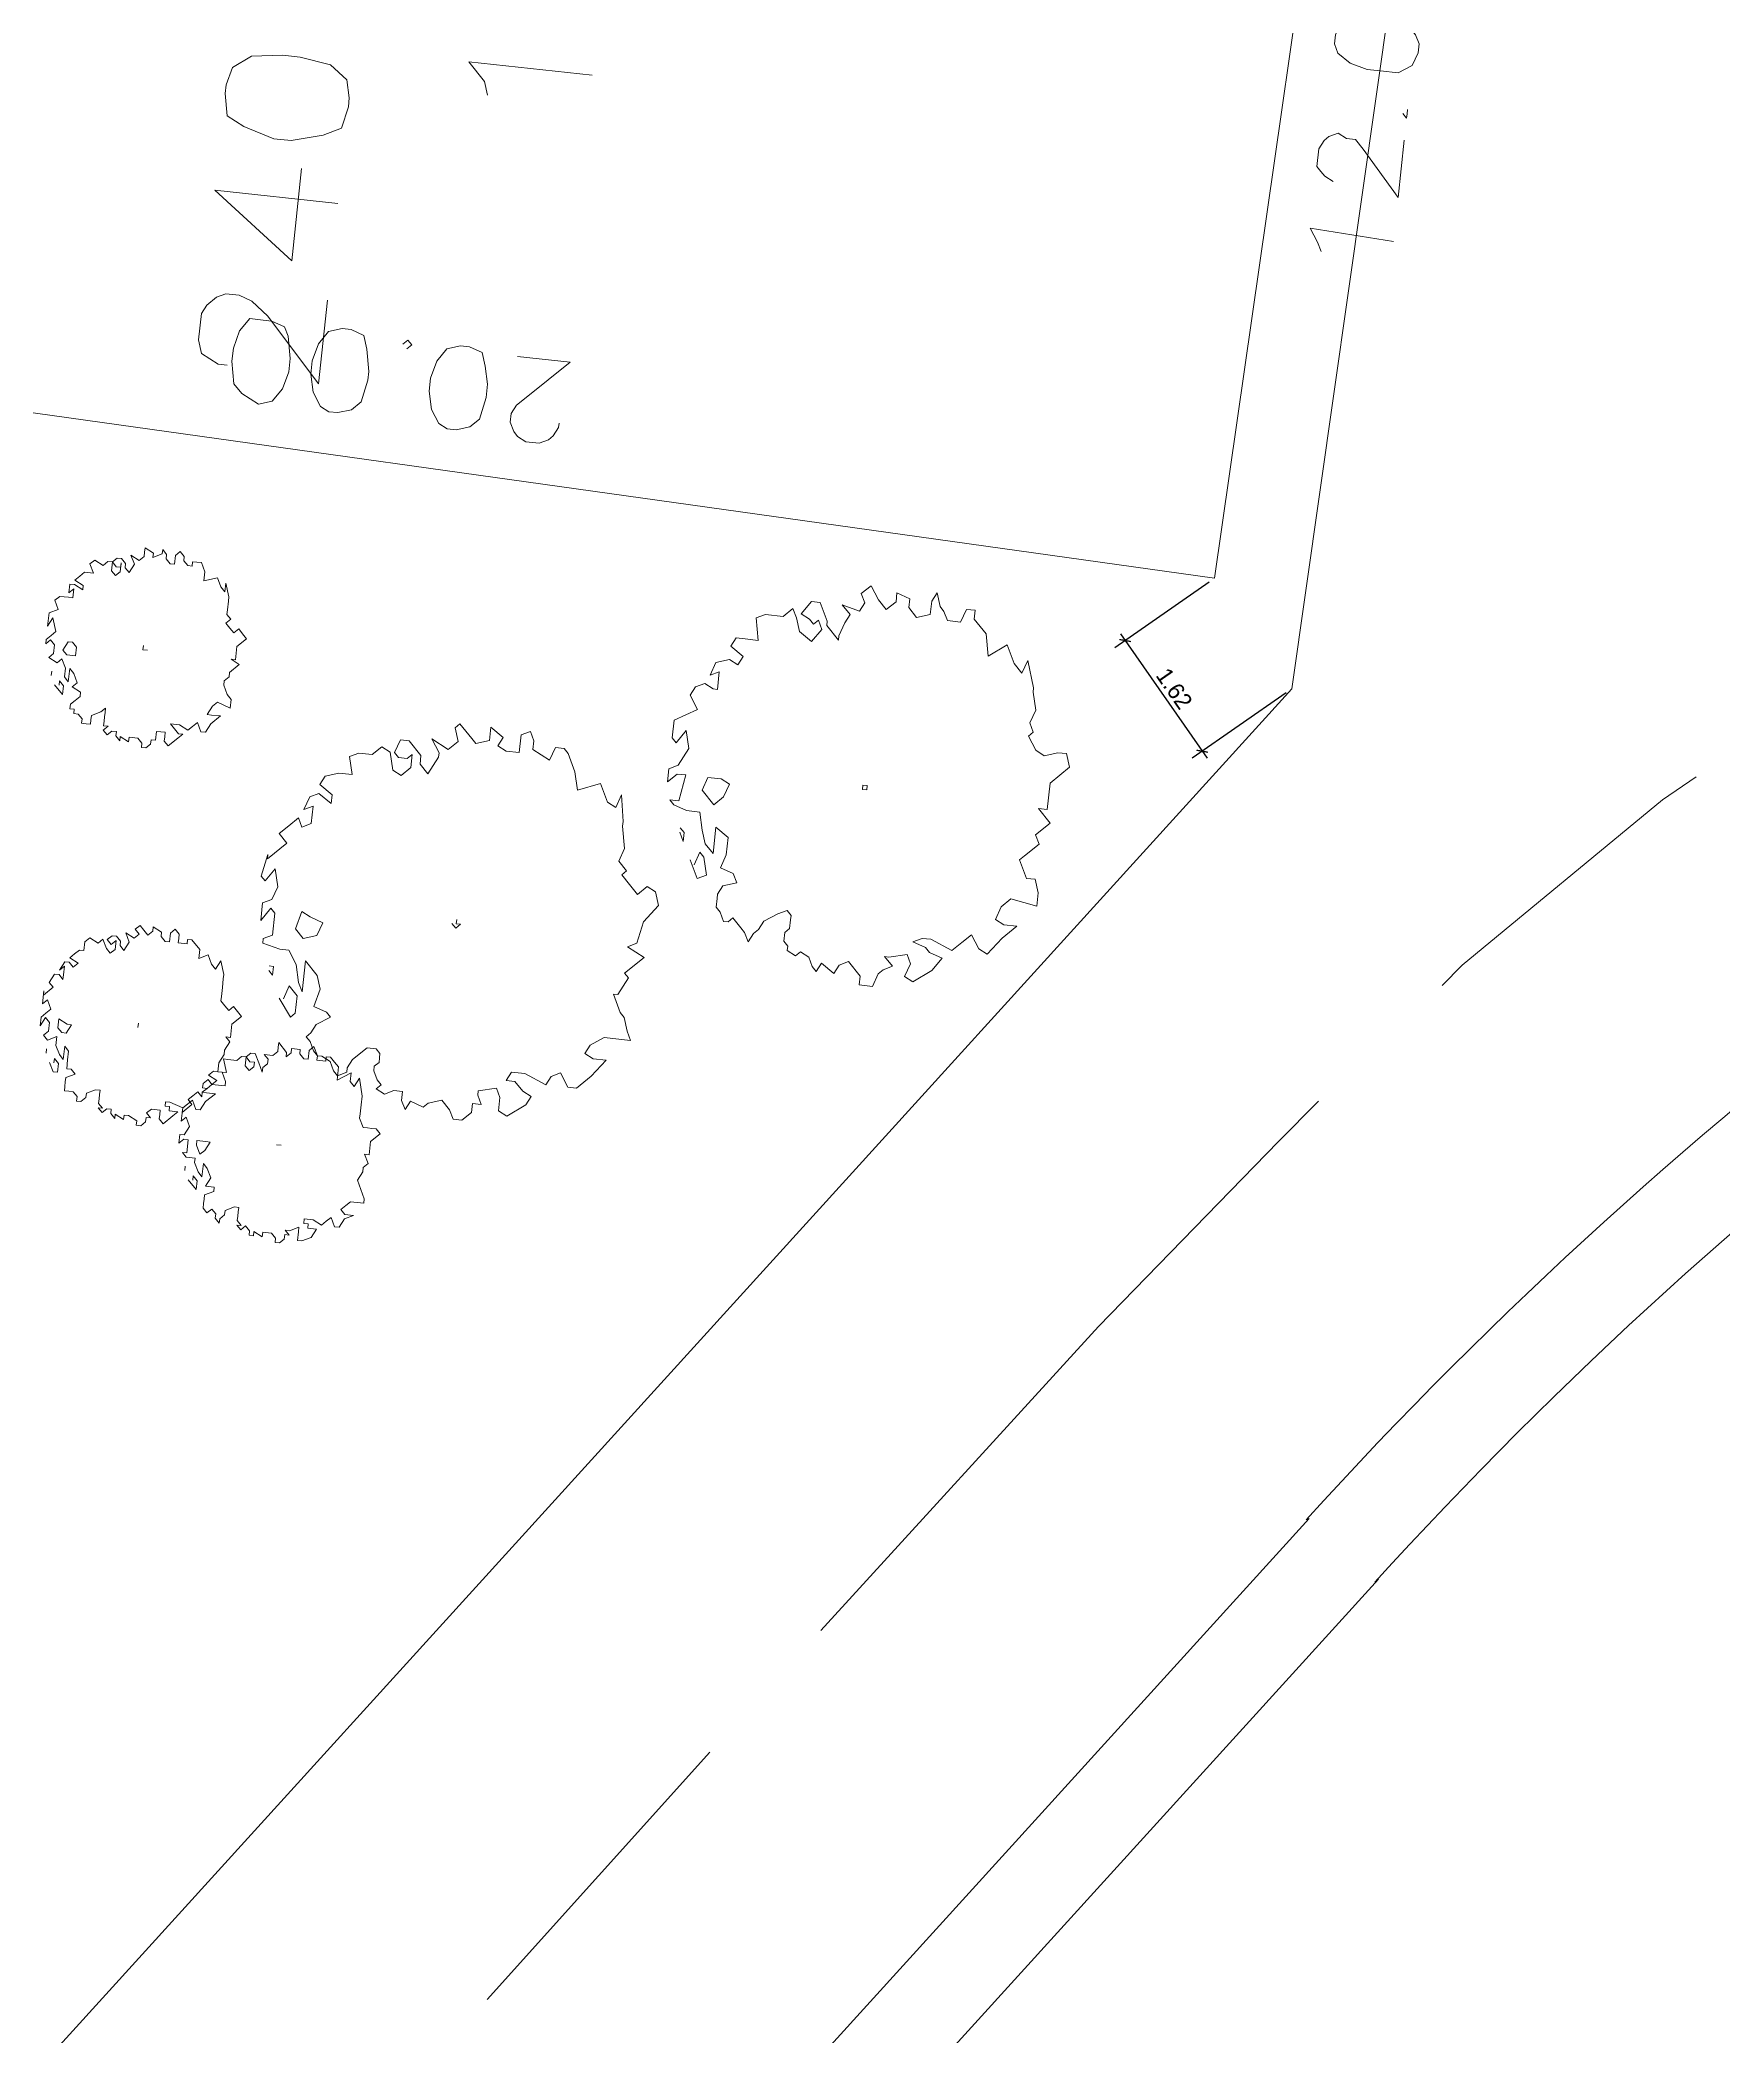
# Model space of a CAD drawing. Header units: metres. Extents: x -977055 to 805873, y -1033982 to 242021.
# Drawn here: x 2489.28 to 2509.5, y 722.32 to 746.31 of the extents above; entities that cross this region are included whole.
import ezdxf

# ---------------------------------------------------------------- set-up
doc = ezdxf.new("R2010")
doc.units = ezdxf.units.M
doc.header["$PDMODE"] = 32
doc.header["$PDSIZE"] = 1.5
for name, color, linetype in [('12-CONDICIONES EXISTENTES', 2, 'Continuous'), ('PDF_acera', 7, 'Continuous'), ('PDF_areas por lote', 7, 'Continuous'), ('PDF_COTAS', 7, 'Continuous'), ('PDF_linea de centro', 7, 'Continuous'), ('PDF_LOTES', 7, 'Continuous'), ('PDF_No. lotes', 7, 'Continuous'), ('PDF_PLANTAS', 7, 'Continuous')]:
    doc.layers.add(name, color=color, linetype=linetype)
doc.styles.add('CITY2', font='stylu.ttf', dxfattribs={"height": 0.2})
doc.dimstyles.new('COTAS2', dxfattribs={"dimtxt": 0.02, "dimasz": 0.1, "dimexe": 0.15, "dimexo": 0.08, "dimgap": 0.05, "dimtad": 1, "dimzin": 0, "dimdsep": 46, "dimtxsty": 'CITY2', "dimblk": 'ARCHTICK', "dimcen": 1, "dimdle": 0.1, "dimclrd": 1, "dimclre": 1, "dimclrt": 2, "dimadec": 0, "dimazin": 0, "dimtfac": 1, "dimtofl": 0, "dimtmove": 0, "dimatfit": 3, "dimldrblk": 'ARCHTICK', "dimfxl": 0.18, "dimtolj": 1, "dimtzin": 0, "dimarcsym": 0})

# ---------------------------------------------------------------- blocks, each defined once
blk = doc.blocks.new('CALLE')
at = {"layer": 'PDF_acera', "lineweight": 9}
for points in [[(-252.9576, -89.201952), (-307.105344, -49.702464), (-306.046944, -17.865792), (-307.317024, -16.51104), (-314.76816, -16.257024), (-401.895648, -17.950464), (-475.348608, -28.280448), (-505.661184, -25.18992), (-527.252544, -16.595712), (-544.694976, -0.169344), (-560.697984, 15.706656), (-555.067296, 23.07312), (-538.30224, 6.435072), (-522.299232, -8.67888), (-503.417376, -16.172352), (-483.942816, -18.162144), (-475.517952, -19.008864), (-402.61536, -8.763552), (-314.725824, -7.070112), (-69.8544, -15.410304), (-68.457312, -14.097888), (-67.94928, 1.100736)], [(-560.697984, 15.706656), (-561.248352, 15.02928), (-545.28768, -0.804384), (-527.633568, -17.400096), (-505.872864, -26.03664), (-485.212896, -28.15344), (-475.306272, -29.169504), (-474.58656, -29.084832), (-401.853312, -18.83952), (-314.76816, -17.14608), (-307.698048, -17.400096), (-306.936, -18.20448), (-308.036736, -50.760864), (-307.14768, -50.760864), (-253.465632, -89.921664)]]:
    blk.add_lwpolyline(points, dxfattribs=at)
blk.add_lwpolyline([(-139.031424, -91.826784), (-137.676672, -90.556704), (-136.618272, -59.439744), (-137.888352, -58.084992), (-293.684832, -52.750656), (-245.083104, -88.185888)], close=True, dxfattribs=at)
for centre, radius, start, end in [((-277.576025, -122.922617), 41.764522, 31.8109317, 53.9098994), ((-277.575986, -122.922576), 40.87541, 31.8109112, 53.9099102)]:
    blk.add_arc(centre, radius, start, end, dxfattribs=at)
at = {"layer": 'PDF_areas por lote', "lineweight": 9}
for points in [[(-243.093312, -77.728896), (-243.093312, -77.644224), (-243.050976, -77.559552), (-243.00864, -77.47488), (-242.881632, -77.432544), (-242.627616, -77.432544), (-242.542944, -77.47488), (-242.458272, -77.559552), (-242.415936, -77.644224), (-242.415936, -77.771232), (-242.458272, -77.89824), (-242.58528, -78.067584), (-243.177984, -78.617952), (-242.3736, -78.617952)], [(-241.442208, -78.617952), (-241.442208, -77.432544), (-242.034912, -78.236928), (-241.145856, -78.236928)]]:
    blk.add_lwpolyline(points, dxfattribs=at)
blk.add_lwpolyline([(-240.510816, -77.432544), (-240.722496, -77.47488), (-240.807168, -77.644224), (-240.89184, -77.940576), (-240.89184, -78.10992), (-240.807168, -78.406272), (-240.722496, -78.575616), (-240.510816, -78.617952), (-240.426144, -78.617952), (-240.2568, -78.575616), (-240.129792, -78.406272), (-240.087456, -78.10992), (-240.087456, -77.940576), (-240.129792, -77.644224), (-240.2568, -77.47488), (-240.426144, -77.432544)], close=True, dxfattribs=at)
at = {"layer": 'PDF_COTAS', "lineweight": 9}
for points in [[(-243.432, -78.067584), (-243.389664, -78.194592), (-243.262656, -78.279264), (-243.093312, -78.3216), (-242.966304, -78.3216), (-242.754624, -78.279264), (-242.669952, -78.236928), (-242.627616, -78.10992), (-242.627616, -78.025248), (-242.627616, -77.89824), (-242.754624, -77.813568), (-242.923968, -77.771232), (-243.050976, -77.771232), (-243.262656, -77.813568), (-243.347328, -77.89824), (-243.389664, -77.982912)], [(-243.432, -78.829632), (-243.389664, -78.95664), (-243.304992, -79.041312), (-243.093312, -79.083648), (-243.00864, -79.083648), (-242.79696, -79.041312), (-242.669952, -78.998976), (-242.627616, -78.871968), (-242.627616, -78.787296), (-242.669952, -78.660288), (-242.79696, -78.575616), (-242.966304, -78.53328), (-243.093312, -78.53328), (-243.262656, -78.575616), (-243.389664, -78.660288), (-243.432, -78.74496)], [(-243.474336, -79.972704), (-243.432, -80.099712), (-243.347328, -80.184384), (-243.135648, -80.22672), (-243.00864, -80.22672), (-242.839296, -80.184384), (-242.712288, -80.142048), (-242.669952, -80.01504), (-242.669952, -79.930368), (-242.712288, -79.80336), (-242.839296, -79.718688), (-243.00864, -79.676352), (-243.135648, -79.676352), (-243.304992, -79.718688), (-243.432, -79.80336), (-243.474336, -79.888032)], [(-238.902048, -87.931872), (-238.98672, -87.974208), (-239.071392, -88.101216), (-239.113728, -88.27056), (-239.113728, -88.397568), (-239.113728, -88.566912), (-239.029056, -88.69392), (-238.902048, -88.736256), (-238.817376, -88.736256), (-238.732704, -88.69392), (-238.648032, -88.609248), (-238.605696, -88.397568), (-238.605696, -88.27056), (-238.605696, -88.101216), (-238.690368, -87.974208), (-238.817376, -87.931872)]]:
    blk.add_lwpolyline(points, close=True, dxfattribs=at)
for points in [[(-242.754624, -79.422336), (-242.712288, -79.464672), (-242.669952, -79.422336), (-242.712288, -79.38)], [(-243.304992, -80.946432), (-243.347328, -80.946432), (-243.432, -80.904096), (-243.474336, -80.86176), (-243.516672, -80.777088), (-243.516672, -80.65008), (-243.474336, -80.565408), (-243.432, -80.523072), (-243.347328, -80.480736), (-243.262656, -80.480736), (-243.177984, -80.523072), (-243.093312, -80.607744), (-242.712288, -80.988768), (-242.712288, -80.480736)], [(-240.89184, -88.016544), (-240.807168, -87.974208), (-240.68016, -87.889536), (-240.722496, -88.69392)], [(-240.214464, -88.05888), (-240.172128, -87.974208), (-240.129792, -87.931872), (-240.087456, -87.889536), (-239.918112, -87.889536), (-239.83344, -87.931872), (-239.791104, -87.974208), (-239.748768, -88.05888), (-239.791104, -88.143552), (-239.791104, -88.228224), (-239.875776, -88.312896), (-240.299136, -88.69392), (-239.748768, -88.69392)], [(-239.494752, -88.651584), (-239.537088, -88.69392), (-239.494752, -88.69392), (-239.452416, -88.69392)]]:
    blk.add_lwpolyline(points, dxfattribs=at)
at = {"layer": 'PDF_linea de centro', "lineweight": 9}
for points in [[(-258.376608, -81.877824), (-255.794112, -83.740608)], [(-248.978016, -88.863264), (-249.401376, -88.524576), (-251.348832, -87.00048), (-254.524032, -84.672)], [(-245.506464, -92.123136), (-245.76048, -91.826784), (-247.538592, -90.091008), (-247.750272, -89.921664)]]:
    blk.add_lwpolyline(points, dxfattribs=at)
at = {"layer": 'PDF_LOTES', "lineweight": 20}
blk.add_lwpolyline([(-244.109376, -87.339168), (-234.54144, -87.677856), (-233.991072, -71.674848), (-243.601344, -71.378496)], close=True, dxfattribs=at)
at = {"layer": 'PDF_No. lotes', "lineweight": 20}
blk.add_lwpolyline([(-240.2568, -79.930368), (-240.129792, -79.888032), (-239.960448, -79.718688), (-239.960448, -80.904096)], dxfattribs=at)
at = {"layer": 'PDF_PLANTAS', "lineweight": 9}
for points in [[(-244.956096, -77.517216), (-244.91376, -77.47488), (-244.956096, -77.432544), (-245.040768, -77.432544), (-245.040768, -77.390208), (-244.998432, -77.347872), (-244.956096, -77.347872), (-244.91376, -77.305536), (-244.956096, -77.305536), (-244.998432, -77.220864), (-244.956096, -77.220864), (-244.91376, -77.136192), (-244.956096, -77.136192), (-244.998432, -77.136192), (-245.040768, -77.093856), (-244.998432, -77.009184), (-245.083104, -77.05152), (-245.167776, -77.009184), (-245.12544, -76.966848), (-245.083104, -76.966848), (-245.040768, -76.924512), (-245.040768, -76.882176), (-245.083104, -76.83984), (-245.12544, -76.882176), (-245.12544, -76.924512), (-245.083104, -76.924512), (-245.167776, -76.924512), (-245.210112, -76.882176), (-245.167776, -76.83984), (-245.083104, -76.83984), (-245.083104, -76.797504), (-245.12544, -76.755168), (-245.083104, -76.670496), (-245.12544, -76.62816), (-245.210112, -76.670496), (-245.210112, -76.585824), (-245.252448, -76.543488), (-245.294784, -76.501152), (-245.33712, -76.585824), (-245.379456, -76.585824), (-245.33712, -76.501152), (-245.33712, -76.458816), (-245.421792, -76.458816), (-245.379456, -76.501152), (-245.464128, -76.501152), (-245.464128, -76.458816), (-245.464128, -76.41648), (-245.464128, -76.374144), (-245.506464, -76.331808), (-245.591136, -76.374144), (-245.633472, -76.289472), (-245.76048, -76.289472), (-245.675808, -76.331808), (-245.802816, -76.374144), (-245.845152, -76.331808), (-245.887488, -76.289472), (-245.929824, -76.289472), (-245.887488, -76.331808), (-245.929824, -76.374144), (-246.014496, -76.374144), (-246.056832, -76.331808), (-246.099168, -76.41648), (-246.056832, -76.458816), (-246.141504, -76.501152), (-246.226176, -76.501152), (-246.268512, -76.543488), (-246.141504, -76.543488), (-246.18384, -76.585824), (-246.268512, -76.62816), (-246.310848, -76.585824), (-246.353184, -76.670496), (-246.39552, -76.670496), (-246.437856, -76.62816), (-246.480192, -76.585824), (-246.522528, -76.585824), (-246.522528, -76.62816), (-246.564864, -76.62816), (-246.564864, -76.670496), (-246.6072, -76.712832), (-246.649536, -76.712832), (-246.649536, -76.755168), (-246.649536, -76.797504), (-246.6072, -76.797504), (-246.564864, -76.797504), (-246.522528, -76.882176), (-246.480192, -76.924512), (-246.522528, -76.924512), (-246.564864, -76.924512), (-246.6072, -76.924512), (-246.649536, -76.924512), (-246.649536, -76.966848), (-246.691872, -76.924512), (-246.734208, -76.966848), (-246.691872, -77.009184), (-246.691872, -77.05152), (-246.734208, -77.05152), (-246.776544, -77.093856), (-246.734208, -77.093856), (-246.776544, -77.178528), (-246.734208, -77.178528), (-246.734208, -77.2632), (-246.776544, -77.305536), (-246.81888, -77.305536), (-246.81888, -77.347872), (-246.776544, -77.390208), (-246.734208, -77.390208), (-246.734208, -77.432544), (-246.649536, -77.432544), (-246.649536, -77.517216), (-246.691872, -77.517216), (-246.734208, -77.517216), (-246.776544, -77.559552), (-246.691872, -77.644224), (-246.649536, -77.68656), (-246.649536, -77.644224), (-246.6072, -77.601888), (-246.564864, -77.559552), (-246.564864, -77.644224), (-246.6072, -77.728896), (-246.564864, -77.771232), (-246.522528, -77.813568), (-246.6072, -77.855904), (-246.6072, -77.89824), (-246.522528, -77.940576), (-246.437856, -78.025248), (-246.437856, -77.940576), (-246.437856, -77.89824), (-246.353184, -77.940576), (-246.310848, -77.982912), (-246.353184, -78.10992), (-246.268512, -78.10992), (-246.226176, -78.067584), (-246.141504, -78.025248), (-246.099168, -78.025248), (-246.056832, -78.067584), (-246.014496, -78.067584), (-245.929824, -78.152256), (-245.887488, -78.067584), (-245.887488, -78.10992), (-245.76048, -78.10992), (-245.675808, -78.194592), (-245.633472, -78.152256), (-245.591136, -78.10992), (-245.633472, -78.067584), (-245.591136, -78.025248), (-245.5488, -77.982912), (-245.506464, -78.025248), (-245.464128, -77.982912), (-245.421792, -77.982912), (-245.33712, -77.982912), (-245.294784, -77.982912), (-245.167776, -77.940576), (-245.252448, -77.940576), (-245.210112, -77.89824), (-245.12544, -77.855904), (-245.167776, -77.728896), (-245.083104, -77.728896), (-244.998432, -77.68656), (-244.998432, -77.644224), (-244.998432, -77.601888), (-245.040768, -77.601888), (-245.040768, -77.559552), (-244.998432, -77.517216)], [(-245.887488, -76.501152), (-245.97216, -76.458816), (-246.014496, -76.501152), (-246.014496, -76.585824), (-245.929824, -76.585824), (-245.887488, -76.543488)], [(-248.554656, -77.855904), (-248.51232, -77.813568), (-248.554656, -77.771232), (-248.639328, -77.771232), (-248.639328, -77.728896), (-248.596992, -77.68656), (-248.554656, -77.68656), (-248.51232, -77.601888), (-248.554656, -77.601888), (-248.596992, -77.559552), (-248.554656, -77.517216), (-248.51232, -77.47488), (-248.554656, -77.432544), (-248.596992, -77.47488), (-248.639328, -77.432544), (-248.596992, -77.347872), (-248.681664, -77.390208), (-248.766336, -77.347872), (-248.724, -77.305536), (-248.681664, -77.305536), (-248.639328, -77.2632), (-248.639328, -77.220864), (-248.681664, -77.178528), (-248.724, -77.220864), (-248.681664, -77.2632), (-248.766336, -77.2632), (-248.808672, -77.220864), (-248.766336, -77.178528), (-248.681664, -77.136192), (-248.724, -77.093856), (-248.681664, -77.009184), (-248.724, -76.966848), (-248.808672, -76.966848), (-248.808672, -76.924512), (-248.851008, -76.882176), (-248.893344, -76.83984), (-248.93568, -76.924512), (-248.978016, -76.882176), (-248.93568, -76.83984), (-248.93568, -76.797504), (-249.020352, -76.755168), (-248.978016, -76.797504), (-249.062688, -76.797504), (-249.105024, -76.797504), (-249.062688, -76.755168), (-249.062688, -76.712832), (-249.14736, -76.670496), (-249.189696, -76.712832), (-249.274368, -76.62816), (-249.232032, -76.62816), (-249.35904, -76.62816), (-249.316704, -76.670496), (-249.401376, -76.712832), (-249.443712, -76.670496), (-249.486048, -76.62816), (-249.57072, -76.62816), (-249.486048, -76.670496), (-249.528384, -76.712832), (-249.613056, -76.712832), (-249.655392, -76.670496), (-249.697728, -76.712832), (-249.655392, -76.797504), (-249.740064, -76.797504), (-249.824736, -76.83984), (-249.867072, -76.882176), (-249.740064, -76.882176), (-249.7824, -76.924512), (-249.867072, -76.924512), (-249.951744, -76.924512), (-249.951744, -76.966848), (-249.99408, -77.009184), (-250.036416, -76.924512), (-250.078752, -76.924512), (-250.121088, -76.924512), (-250.163424, -76.924512), (-250.163424, -76.966848), (-250.163424, -77.009184), (-250.20576, -77.05152), (-250.248096, -77.05152), (-250.248096, -77.093856), (-250.20576, -77.136192), (-250.163424, -77.136192), (-250.121088, -77.220864), (-250.121088, -77.2632), (-250.163424, -77.2632), (-250.20576, -77.2632), (-250.248096, -77.2632), (-250.290432, -77.305536), (-250.290432, -77.2632), (-250.332768, -77.305536), (-250.290432, -77.347872), (-250.290432, -77.390208), (-250.332768, -77.390208), (-250.375104, -77.432544), (-250.332768, -77.432544), (-250.375104, -77.517216), (-250.332768, -77.517216), (-250.332768, -77.559552), (-250.375104, -77.644224), (-250.41744, -77.644224), (-250.41744, -77.68656), (-250.375104, -77.728896), (-250.332768, -77.728896), (-250.332768, -77.771232), (-250.290432, -77.728896), (-250.248096, -77.771232), (-250.248096, -77.855904), (-250.290432, -77.855904), (-250.332768, -77.855904), (-250.375104, -77.89824), (-250.290432, -77.982912), (-250.248096, -78.025248), (-250.248096, -77.940576), (-250.20576, -77.940576), (-250.20576, -77.89824), (-250.163424, -77.89824), (-250.163424, -77.940576), (-250.20576, -78.067584), (-250.163424, -78.10992), (-250.121088, -78.152256), (-250.20576, -78.194592), (-250.20576, -78.236928), (-250.121088, -78.279264), (-250.036416, -78.363936), (-250.036416, -78.279264), (-250.036416, -78.236928), (-249.99408, -78.279264), (-249.951744, -78.3216), (-249.951744, -78.448608), (-249.909408, -78.448608), (-249.824736, -78.406272), (-249.824736, -78.363936), (-249.740064, -78.363936), (-249.655392, -78.406272), (-249.613056, -78.406272), (-249.528384, -78.448608), (-249.486048, -78.406272), (-249.486048, -78.448608), (-249.35904, -78.448608), (-249.274368, -78.53328), (-249.232032, -78.490944), (-249.189696, -78.448608), (-249.232032, -78.406272), (-249.189696, -78.363936), (-249.14736, -78.3216), (-249.105024, -78.3216), (-249.020352, -78.3216), (-248.93568, -78.3216), (-248.893344, -78.3216), (-248.766336, -78.279264), (-248.851008, -78.236928), (-248.808672, -78.194592), (-248.724, -78.152256), (-248.766336, -78.067584), (-248.681664, -78.067584), (-248.596992, -77.982912), (-248.596992, -77.940576), (-248.639328, -77.940576), (-248.639328, -77.855904), (-248.596992, -77.855904)], [(-249.486048, -76.797504), (-249.57072, -76.797504), (-249.613056, -76.83984), (-249.613056, -76.882176), (-249.528384, -76.924512), (-249.528384, -76.882176)], [(-245.845152, -77.220864), (-245.887488, -77.220864), (-245.887488, -77.2632), (-245.887488, -77.220864)], [(-249.57072, -79.295328), (-249.486048, -79.252992), (-249.528384, -79.210656), (-249.613056, -79.210656), (-249.613056, -79.16832), (-249.57072, -79.125984), (-249.528384, -79.125984), (-249.528384, -79.041312), (-249.57072, -79.041312), (-249.613056, -78.998976), (-249.57072, -78.998976), (-249.486048, -78.914304), (-249.528384, -78.914304), (-249.57072, -78.914304), (-249.613056, -78.871968), (-249.613056, -78.787296), (-249.655392, -78.829632), (-249.697728, -78.829632), (-249.740064, -78.787296), (-249.7824, -78.787296), (-249.697728, -78.74496), (-249.613056, -78.702624), (-249.613056, -78.660288), (-249.655392, -78.617952), (-249.697728, -78.660288), (-249.697728, -78.702624), (-249.740064, -78.702624), (-249.7824, -78.660288), (-249.740064, -78.617952), (-249.655392, -78.617952), (-249.655392, -78.575616), (-249.697728, -78.53328), (-249.697728, -78.448608), (-249.697728, -78.406272), (-249.824736, -78.448608), (-249.824736, -78.363936), (-249.824736, -78.3216), (-249.867072, -78.279264), (-249.909408, -78.363936), (-249.951744, -78.3216), (-249.909408, -78.279264), (-249.951744, -78.236928), (-249.99408, -78.236928), (-249.99408, -78.279264), (-250.036416, -78.236928), (-250.078752, -78.236928), (-250.036416, -78.194592), (-250.078752, -78.152256), (-250.121088, -78.10992), (-250.163424, -78.152256), (-250.248096, -78.067584), (-250.20576, -78.067584), (-250.332768, -78.067584), (-250.290432, -78.10992), (-250.375104, -78.152256), (-250.459776, -78.10992), (-250.459776, -78.067584), (-250.544448, -78.067584), (-250.502112, -78.10992), (-250.502112, -78.152256), (-250.62912, -78.152256), (-250.62912, -78.10992), (-250.671456, -78.152256), (-250.671456, -78.236928), (-250.713792, -78.236928), (-250.798464, -78.279264), (-250.8408, -78.3216), (-250.713792, -78.3216), (-250.756128, -78.363936), (-250.8408, -78.406272), (-250.925472, -78.363936), (-250.925472, -78.448608), (-250.967808, -78.448608), (-251.010144, -78.363936), (-251.05248, -78.363936), (-251.094816, -78.363936), (-251.137152, -78.363936), (-251.179488, -78.406272), (-251.137152, -78.448608), (-251.179488, -78.490944), (-251.221824, -78.490944), (-251.26416, -78.53328), (-251.221824, -78.53328), (-251.179488, -78.575616), (-251.137152, -78.575616), (-251.094816, -78.660288), (-251.094816, -78.702624), (-251.137152, -78.702624), (-251.179488, -78.702624), (-251.221824, -78.702624), (-251.26416, -78.74496), (-251.26416, -78.702624), (-251.306496, -78.74496), (-251.26416, -78.787296), (-251.306496, -78.829632), (-251.348832, -78.829632), (-251.348832, -78.871968), (-251.306496, -78.871968), (-251.348832, -78.95664), (-251.306496, -78.95664), (-251.306496, -79.041312), (-251.348832, -79.083648), (-251.391168, -79.083648), (-251.391168, -79.125984), (-251.348832, -79.16832), (-251.306496, -79.16832), (-251.306496, -79.210656), (-251.26416, -79.16832), (-251.26416, -79.210656), (-251.221824, -79.295328), (-251.26416, -79.295328), (-251.348832, -79.295328), (-251.348832, -79.337664), (-251.306496, -79.422336), (-251.221824, -79.464672), (-251.221824, -79.38), (-251.179488, -79.38), (-251.179488, -79.337664), (-251.137152, -79.337664), (-251.137152, -79.422336), (-251.179488, -79.507008), (-251.137152, -79.549344), (-251.094816, -79.59168), (-251.179488, -79.634016), (-251.179488, -79.676352), (-251.094816, -79.718688), (-251.05248, -79.80336), (-251.05248, -79.718688), (-251.010144, -79.676352), (-250.967808, -79.718688), (-250.925472, -79.761024), (-250.925472, -79.888032), (-250.883136, -79.888032), (-250.798464, -79.845696), (-250.713792, -79.80336), (-250.62912, -79.845696), (-250.586784, -79.845696), (-250.544448, -79.888032), (-250.459776, -79.845696), (-250.459776, -79.888032), (-250.332768, -79.888032), (-250.248096, -79.972704), (-250.20576, -79.930368), (-250.20576, -79.888032), (-250.20576, -79.845696), (-250.20576, -79.80336), (-250.121088, -79.761024), (-250.078752, -79.761024), (-249.99408, -79.761024), (-249.909408, -79.761024), (-249.740064, -79.718688), (-249.824736, -79.676352), (-249.7824, -79.634016), (-249.697728, -79.634016), (-249.7824, -79.507008), (-249.655392, -79.507008), (-249.613056, -79.464672), (-249.57072, -79.422336), (-249.57072, -79.38), (-249.613056, -79.38), (-249.613056, -79.295328)], [(-250.502112, -78.236928), (-250.544448, -78.236928), (-250.62912, -78.279264), (-250.586784, -78.3216), (-250.502112, -78.363936), (-250.502112, -78.3216)], [(-246.353184, -81.031104), (-246.268512, -80.988768), (-246.310848, -80.904096), (-246.480192, -80.904096), (-246.480192, -80.777088), (-246.437856, -80.692416), (-246.353184, -80.734752), (-246.268512, -80.607744), (-246.39552, -80.607744), (-246.437856, -80.480736), (-246.39552, -80.4384), (-246.268512, -80.311392), (-246.310848, -80.269056), (-246.437856, -80.311392), (-246.522528, -80.22672), (-246.437856, -80.057376), (-246.564864, -80.142048), (-246.6072, -80.142048), (-246.776544, -80.057376), (-246.691872, -79.972704), (-246.6072, -79.972704), (-246.480192, -79.845696), (-246.480192, -79.761024), (-246.6072, -79.718688), (-246.649536, -79.761024), (-246.649536, -79.845696), (-246.6072, -79.888032), (-246.734208, -79.888032), (-246.81888, -79.80336), (-246.776544, -79.718688), (-246.6072, -79.676352), (-246.564864, -79.59168), (-246.649536, -79.507008), (-246.649536, -79.38), (-246.691872, -79.295328), (-246.861216, -79.337664), (-246.861216, -79.210656), (-246.903552, -79.083648), (-246.988224, -79.041312), (-247.072896, -79.16832), (-247.157568, -79.16832), (-247.072896, -79.041312), (-247.115232, -78.95664), (-247.24224, -78.914304), (-247.199904, -78.998976), (-247.369248, -78.998976), (-247.411584, -78.914304), (-247.326912, -78.871968), (-247.411584, -78.787296), (-247.496256, -78.702624), (-247.580928, -78.787296), (-247.750272, -78.617952), (-247.707936, -78.617952), (-247.919616, -78.575616), (-247.961952, -78.617952), (-247.834944, -78.702624), (-248.004288, -78.74496), (-248.131296, -78.702624), (-248.173632, -78.617952), (-248.342976, -78.617952), (-248.215968, -78.702624), (-248.258304, -78.74496), (-248.469984, -78.74496), (-248.51232, -78.660288), (-248.554656, -78.660288), (-248.596992, -78.829632), (-248.596992, -78.914304), (-248.724, -78.998976), (-248.893344, -79.041312), (-248.978016, -79.083648), (-248.681664, -79.083648), (-248.808672, -79.210656), (-248.93568, -79.252992), (-249.105024, -79.210656), (-249.14736, -79.337664), (-249.189696, -79.38), (-249.274368, -79.252992), (-249.35904, -79.210656), (-249.401376, -79.16832), (-249.443712, -79.210656), (-249.528384, -79.252992), (-249.57072, -79.295328), (-249.57072, -79.337664), (-249.613056, -79.422336), (-249.697728, -79.464672), (-249.740064, -79.507008), (-249.697728, -79.59168), (-249.655392, -79.59168), (-249.57072, -79.634016), (-249.443712, -79.761024), (-249.443712, -79.845696), (-249.486048, -79.888032), (-249.528384, -79.888032), (-249.57072, -79.888032), (-249.613056, -79.845696), (-249.655392, -79.845696), (-249.740064, -79.888032), (-249.7824, -79.930368), (-249.824736, -79.888032), (-249.867072, -79.972704), (-249.824736, -80.057376), (-249.824736, -80.142048), (-249.909408, -80.142048), (-249.99408, -80.184384), (-249.909408, -80.22672), (-249.951744, -80.353728), (-249.909408, -80.396064), (-249.867072, -80.523072), (-249.951744, -80.607744), (-250.036416, -80.65008), (-250.036416, -80.734752), (-249.951744, -80.819424), (-249.867072, -80.819424), (-249.867072, -80.904096), (-249.7824, -80.86176), (-249.740064, -80.86176), (-249.697728, -81.031104), (-249.7824, -81.07344), (-249.909408, -81.07344), (-249.951744, -81.158112), (-249.824736, -81.327456), (-249.740064, -81.369792), (-249.697728, -81.28512), (-249.613056, -81.200448), (-249.613056, -81.115776), (-249.528384, -81.158112), (-249.528384, -81.28512), (-249.613056, -81.4968), (-249.528384, -81.539136), (-249.486048, -81.623808), (-249.613056, -81.70848), (-249.613056, -81.793152), (-249.486048, -81.92016), (-249.316704, -82.047168), (-249.316704, -81.92016), (-249.274368, -81.835488), (-249.189696, -81.877824), (-249.105024, -82.004832), (-249.105024, -82.258848), (-249.020352, -82.216512), (-248.893344, -82.174176), (-248.851008, -82.13184), (-248.681664, -82.047168), (-248.681664, -82.089504), (-248.51232, -82.174176), (-248.469984, -82.13184), (-248.30064, -82.301184), (-248.215968, -82.13184), (-248.173632, -82.216512), (-247.961952, -82.258848), (-247.792608, -82.385856), (-247.6656, -82.34352), (-247.623264, -82.258848), (-247.707936, -82.174176), (-247.623264, -82.089504), (-247.538592, -82.004832), (-247.496256, -82.047168), (-247.411584, -81.962496), (-247.284576, -82.004832), (-247.072896, -81.962496), (-247.03056, -81.962496), (-246.776544, -81.92016), (-246.903552, -81.877824), (-246.861216, -81.793152), (-246.691872, -81.70848), (-246.776544, -81.4968), (-246.6072, -81.454464), (-246.437856, -81.369792), (-246.39552, -81.327456), (-246.39552, -81.242784), (-246.522528, -81.200448), (-246.480192, -81.115776), (-246.437856, -81.031104)], [(-248.215968, -78.998976), (-248.385312, -78.95664), (-248.469984, -79.041312), (-248.427648, -79.16832), (-248.30064, -79.210656), (-248.258304, -79.083648)], [(-244.659744, -84.756672), (-244.532736, -84.714336), (-244.617408, -84.672), (-244.744416, -84.672), (-244.786752, -84.544992), (-244.70208, -84.46032), (-244.617408, -84.46032), (-244.575072, -84.333312), (-244.659744, -84.333312), (-244.744416, -84.24864), (-244.659744, -84.163968), (-244.532736, -84.079296), (-244.617408, -83.994624), (-244.70208, -84.03696), (-244.786752, -83.994624), (-244.744416, -83.82528), (-244.829088, -83.909952), (-244.91376, -83.867616), (-245.040768, -83.82528), (-245.083104, -83.82528), (-244.956096, -83.698272), (-244.91376, -83.698272), (-244.744416, -83.6136), (-244.744416, -83.528928), (-244.871424, -83.444256), (-244.91376, -83.528928), (-244.956096, -83.571264), (-244.91376, -83.6136), (-244.998432, -83.655936), (-245.12544, -83.571264), (-245.040768, -83.444256), (-244.91376, -83.40192), (-244.829088, -83.359584), (-244.91376, -83.274912), (-244.91376, -83.105568), (-244.956096, -83.020896), (-245.167776, -83.063232), (-245.167776, -82.936224), (-245.167776, -82.851552), (-245.252448, -82.809216), (-245.33712, -82.936224), (-245.421792, -82.893888), (-245.379456, -82.809216), (-245.421792, -82.682208), (-245.5488, -82.639872), (-245.506464, -82.724544), (-245.675808, -82.724544), (-245.675808, -82.682208), (-245.633472, -82.597536), (-245.675808, -82.512864), (-245.76048, -82.470528), (-245.887488, -82.5552), (-246.014496, -82.34352), (-246.18384, -82.34352), (-246.226176, -82.385856), (-246.099168, -82.470528), (-246.268512, -82.512864), (-246.437856, -82.428192), (-246.480192, -82.34352), (-246.6072, -82.34352), (-246.522528, -82.428192), (-246.522528, -82.512864), (-246.776544, -82.470528), (-246.776544, -82.385856), (-246.81888, -82.428192), (-246.861216, -82.5552), (-246.861216, -82.682208), (-247.03056, -82.724544), (-247.157568, -82.76688), (-247.24224, -82.851552), (-246.988224, -82.851552), (-247.072896, -82.97856), (-247.24224, -82.97856), (-247.369248, -82.936224), (-247.411584, -83.063232), (-247.496256, -83.105568), (-247.538592, -82.97856), (-247.623264, -82.936224), (-247.6656, -82.936224), (-247.750272, -82.936224), (-247.792608, -82.97856), (-247.87728, -83.020896), (-247.87728, -83.063232), (-247.834944, -83.105568), (-247.919616, -83.19024), (-247.961952, -83.232576), (-248.046624, -83.274912), (-247.961952, -83.317248), (-247.919616, -83.359584), (-247.834944, -83.40192), (-247.750272, -83.528928), (-247.707936, -83.6136), (-247.750272, -83.655936), (-247.792608, -83.655936), (-247.87728, -83.655936), (-247.919616, -83.6136), (-248.004288, -83.6136), (-248.046624, -83.655936), (-248.08896, -83.655936), (-248.131296, -83.740608), (-248.08896, -83.782944), (-248.131296, -83.867616), (-248.215968, -83.909952), (-248.258304, -83.952288), (-248.173632, -83.994624), (-248.258304, -84.121632), (-248.173632, -84.163968), (-248.131296, -84.24864), (-248.258304, -84.375648), (-248.342976, -84.375648), (-248.342976, -84.502656), (-248.215968, -84.544992), (-248.173632, -84.587328), (-248.131296, -84.672), (-248.046624, -84.587328), (-248.046624, -84.629664), (-248.004288, -84.799008), (-248.08896, -84.841344), (-248.215968, -84.799008), (-248.258304, -84.88368), (-248.131296, -85.053024), (-248.004288, -85.137696), (-247.961952, -85.010688), (-247.919616, -84.968352), (-247.87728, -84.841344), (-247.834944, -84.926016), (-247.834944, -85.010688), (-247.919616, -85.222368), (-247.834944, -85.30704), (-247.750272, -85.391712), (-247.87728, -85.476384), (-247.919616, -85.561056), (-247.750272, -85.688064), (-247.623264, -85.815072), (-247.623264, -85.688064), (-247.580928, -85.603392), (-247.45392, -85.645728), (-247.369248, -85.7304), (-247.411584, -85.984416), (-247.284576, -85.984416), (-247.157568, -85.94208), (-247.157568, -85.857408), (-246.988224, -85.772736), (-246.945888, -85.815072), (-246.81888, -85.94208), (-246.734208, -85.899744), (-246.6072, -86.026752), (-246.480192, -85.899744), (-246.480192, -85.984416), (-246.226176, -85.984416), (-246.056832, -86.15376), (-245.929824, -86.111424), (-245.929824, -86.026752), (-245.97216, -85.899744), (-245.929824, -85.815072), (-245.802816, -85.7304), (-245.76048, -85.772736), (-245.675808, -85.7304), (-245.5488, -85.772736), (-245.379456, -85.7304), (-245.33712, -85.7304), (-245.083104, -85.645728), (-245.210112, -85.603392), (-245.12544, -85.51872), (-244.956096, -85.434048), (-245.083104, -85.264704), (-244.871424, -85.222368), (-244.744416, -85.09536), (-244.659744, -85.09536), (-244.659744, -85.010688), (-244.786752, -84.968352), (-244.786752, -84.841344), (-244.70208, -84.799008)], [(-246.522528, -82.724544), (-246.649536, -82.682208), (-246.776544, -82.809216), (-246.691872, -82.893888), (-246.564864, -82.936224), (-246.522528, -82.851552)], [(-246.437856, -84.206304), (-246.480192, -84.206304), (-246.480192, -84.24864), (-246.437856, -84.24864)]]:
    blk.add_lwpolyline(points, close=True, dxfattribs=at)
for points in [[(-246.18384, -76.374144), (-246.226176, -76.374144), (-246.18384, -76.374144)], [(-246.310848, -76.41648), (-246.39552, -76.501152), (-246.310848, -76.501152), (-246.268512, -76.458816), (-246.310848, -76.458816)], [(-249.909408, -76.755168), (-249.99408, -76.797504), (-249.99408, -76.83984), (-249.909408, -76.83984), (-249.867072, -76.797504), (-249.909408, -76.797504)], [(-249.7824, -76.712832), (-249.824736, -76.712832), (-249.7824, -76.712832)], [(-249.443712, -77.559552), (-249.486048, -77.559552)], [(-250.883136, -78.194592), (-250.967808, -78.279264), (-250.883136, -78.279264), (-250.8408, -78.236928), (-250.883136, -78.236928)], [(-250.756128, -78.152256), (-250.798464, -78.152256), (-250.756128, -78.152256)], [(-249.062688, -78.871968), (-249.232032, -78.998976), (-249.189696, -79.041312), (-249.020352, -79.041312), (-248.93568, -78.95664), (-249.062688, -78.914304)], [(-248.808672, -78.74496), (-248.851008, -78.787296), (-248.766336, -78.787296), (-248.766336, -78.74496)], [(-250.459776, -78.998976), (-250.459776, -79.041312), (-250.459776, -78.998976)], [(-248.173632, -80.4384), (-248.215968, -80.480736), (-248.173632, -80.523072), (-248.173632, -80.480736), (-248.131296, -80.480736)], [(-247.072896, -82.512864), (-247.157568, -82.5552), (-247.072896, -82.5552), (-247.03056, -82.512864)], [(-247.326912, -82.639872), (-247.496256, -82.724544), (-247.45392, -82.809216), (-247.284576, -82.76688), (-247.24224, -82.724544), (-247.369248, -82.682208)]]:
    blk.add_lwpolyline(points, dxfattribs=at)
blk = doc.blocks.new('_ArchTick')
at = {"color": 0, "linetype": 'ByBlock', "const_width": 0.15}
blk.add_lwpolyline([(-0.5, -0.5), (0.5, 0.5)], dxfattribs=at)
blk = doc.blocks.new('*D3867')
at = {"layer": '12-CONDICIONES EXISTENTES', "color": 1, "linetype": 'Continuous', "lineweight": -2, "transparency": 16777216}
for p, q in [((2503.323, 739.793), (2502.191, 739.004)), ((2504.249, 738.463), (2503.117, 737.675))]:
    blk.add_line(p, q, dxfattribs=at)
at = {"layer": '12-CONDICIONES EXISTENTES', "color": 1, "lineweight": -2, "transparency": 16777216}
blk.add_line((2502.257, 739.172), (2503.297, 737.678), dxfattribs=at)
at = {"layer": 'Defpoints', "color": 0, "transparency": 16777216}
for p in [(2503.388, 739.839, 1015.371), (2504.315, 738.509, 1015.371), (2503.24, 737.76)]:
    blk.add_point(p, dxfattribs=at)
at = {"layer": '12-CONDICIONES EXISTENTES', "color": 1, "lineweight": -2, "transparency": 16777216, "xscale": 0.1, "yscale": 0.1, "zscale": 0.1}
for p, rotation in [((2502.314, 739.09), 124.8648233901738), ((2503.24, 737.76), 304.8648233901738)]:
    blk.add_blockref('_ArchTick', p, dxfattribs=dict(at, rotation=rotation))
at = {"layer": '12-CONDICIONES EXISTENTES', "color": 2, "transparency": 16777216, "insert": (2502.903, 738.513), "char_height": 0.2, "attachment_point": 5, "rotation": 304.8648, "style": 'CITY2'}
blk.add_mtext('\\A1;1.62', dxfattribs=at)

msp = doc.modelspace()

# ---------------------------------------------------------------- block references
at = {"xscale": 1.255773352820658, "yscale": 1.255773352820658, "zscale": 1.255773352820658, "rotation": 83.85573648860341}
msp.add_blockref('CALLE', (2427.15058, 1056.36283, 1015.371), dxfattribs=at)

# ---------------------------------------------------------------- dimensions: what is measured, and where the dimension line sits
at = {"layer": '12-CONDICIONES EXISTENTES', "color": 1}
dim = msp.add_aligned_dim(p1=(2503.38844, 739.83862, 1015.371), p2=(2504.31475, 738.50905, 1015.371), distance=-1.30963, dimstyle='COTAS2', dxfattribs=at)
dim.commit()
dim.dimension.update_dxf_attribs({"geometry": '*D3867', "text_midpoint": (2502.90318, 738.51308)})

doc.saveas('drawing.dxf')
